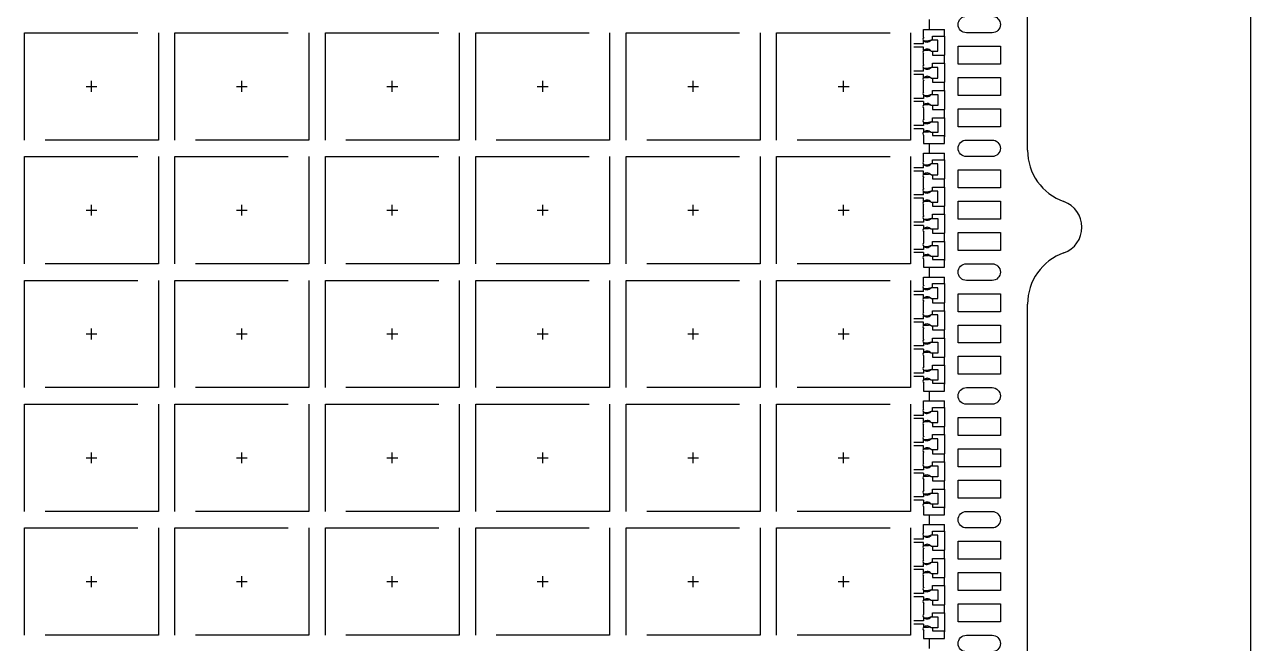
# Model space of a CAD drawing. Header units: millimetres. Extents: x 393.2 to 449.6, y 107.5 to 114.2.
# Drawn here: x 408.11 to 409.462, y 109.645 to 110.327 of the extents above; entities that cross this region are included whole.
import ezdxf

# ---------------------------------------------------------------- set-up
doc = ezdxf.new("R2010")
doc.units = ezdxf.units.MM
doc.header["$LTSCALE"] = 0.5
for name, pattern in [('CENTER', [50.8, 31.75, -6.35, 6.35, -6.35]), ('HIDDEN', [0.375, 0.25, -0.125]), ('PHANTOM', [2.5, 1.25, -0.25, 0.25, -0.25, 0.25, -0.25])]:
    doc.linetypes.add(name, pattern=pattern)
for name, color, linetype in [('1D', 4, 'Continuous'), ('BTM', 7, 'HIDDEN'), ('CEN', 2, 'CENTER'), ('PKG', 1, 'PHANTOM')]:
    doc.layers.add(name, color=color, linetype=linetype)

# ---------------------------------------------------------------- blocks, each defined once
blk = doc.blocks.new('*U100')
at = {"layer": 'CEN', "ltscale": 0.005}
for p, q in [((-0.006, 0), (0.006, 0)), ((0, -0.006), (0, 0.006))]:
    blk.add_line(p, q, dxfattribs=at)
at = {"layer": 'PKG', "color": 1, "linetype": 'HIDDEN'}
blk.add_lwpolyline([(-0.0738, -0.0591), (-0.0738, 0.0591), (0.0738, 0.0591), (0.0738, -0.0591)], close=True, dxfattribs=at)
blk = doc.blocks.new('*U101')
at = {"layer": 'CEN', "color": 0, "linetype": 'ByBlock', "lineweight": -2, "transparency": 16777216}
for p in [(2.3226, 0.9555), (2.4885, 0.9555), (2.6544, 0.9555), (2.8203, 0.9555), (2.9862, 0.9555), (3.1521, 0.9555), (2.3226, 0.819), (2.4885, 0.819), (2.6544, 0.819), (2.8203, 0.819), (2.9862, 0.819), (3.1521, 0.819), (2.3226, 0.6825), (2.4885, 0.6825), (2.6544, 0.6825), (2.8203, 0.6825), (2.9862, 0.6825), (3.1521, 0.6825), (2.3226, 0.546), (2.4885, 0.546), (2.6544, 0.546), (2.8203, 0.546), (2.9862, 0.546), (3.1521, 0.546), (2.3226, 0.4095), (2.4885, 0.4095), (2.6544, 0.4095), (2.8203, 0.4095), (2.9862, 0.4095), (3.1521, 0.4095)]:
    blk.add_blockref('*U100', p, dxfattribs=at)

msp = doc.modelspace()

# ---------------------------------------------------------------- linework, layer by layer
msp.add_line((409.4625, 110.3466), (409.4625, 109.0209))
at = {"ltscale": 0.03}
for p, q in [((409.102, 110.3131), (409.102, 110.3217)), ((409.102, 110.3217), (409.125, 110.3217)), ((409.125, 110.3144), (409.125, 110.3217)), ((409.102, 110.309), (409.1073, 110.309)), ((409.1103, 110.3099), (409.1073, 110.309)), ((409.1118, 110.3099), (409.1103, 110.3099)), ((409.1118, 110.3099), (409.1118, 110.3144)), ((409.1118, 110.3144), (409.125, 110.3144)), ((409.102, 110.2988), (409.1073, 110.2988)), ((409.102, 110.2831), (409.102, 110.2947)), ((409.1103, 110.2979), (409.1073, 110.2988)), ((409.1103, 110.2979), (409.1118, 110.2979)), ((409.1118, 110.2979), (409.1118, 110.2934)), ((409.1118, 110.2934), (409.125, 110.2934)), ((409.125, 110.2844), (409.125, 110.2934)), ((409.102, 110.279), (409.1073, 110.279)), ((409.1103, 110.2799), (409.1073, 110.279)), ((409.1118, 110.2799), (409.1103, 110.2799)), ((409.1118, 110.2799), (409.1118, 110.2844)), ((409.1118, 110.2844), (409.125, 110.2844)), ((409.102, 110.2688), (409.1073, 110.2688)), ((409.102, 110.2531), (409.102, 110.2647)), ((409.1103, 110.2679), (409.1073, 110.2688)), ((409.1103, 110.2679), (409.1118, 110.2679)), ((409.1118, 110.2679), (409.1118, 110.2634)), ((409.1118, 110.2634), (409.125, 110.2634)), ((409.125, 110.2544), (409.125, 110.2634)), ((409.102, 110.249), (409.1073, 110.249)), ((409.1103, 110.2499), (409.1073, 110.249)), ((409.1103, 110.2499), (409.1118, 110.2499)), ((409.1118, 110.2499), (409.1118, 110.2544)), ((409.1118, 110.2544), (409.125, 110.2544)), ((409.102, 110.2388), (409.1073, 110.2388)), ((409.102, 110.2347), (409.102, 110.2231)), ((409.1103, 110.2379), (409.1073, 110.2388)), ((409.1118, 110.2379), (409.1103, 110.2379)), ((409.1118, 110.2379), (409.1118, 110.2334)), ((409.1118, 110.2334), (409.125, 110.2334)), ((409.1118, 110.2199), (409.1118, 110.2244)), ((409.1118, 110.2244), (409.125, 110.2244)), ((409.125, 110.2244), (409.125, 110.2334)), ((409.102, 110.219), (409.1073, 110.219)), ((409.102, 110.219), (409.1073, 110.219)), ((409.102, 110.2088), (409.1073, 110.2088)), ((409.102, 110.2088), (409.1073, 110.2088)), ((409.1103, 110.2199), (409.1073, 110.219)), ((409.1103, 110.2079), (409.1073, 110.2088)), ((409.1103, 110.2199), (409.1118, 110.2199)), ((409.1118, 110.2079), (409.1103, 110.2079)), ((409.1118, 110.2079), (409.1118, 110.2046)), ((409.102, 110.2047), (409.102, 110.196)), ((409.102, 110.196), (409.125, 110.196)), ((409.1118, 110.2046), (409.125, 110.2046)), ((409.125, 110.196), (409.125, 110.2046)), ((409.102, 110.1766), (409.102, 110.1852)), ((409.102, 110.1852), (409.125, 110.1852)), ((409.125, 110.1779), (409.125, 110.1852)), ((409.102, 110.1725), (409.1073, 110.1725)), ((409.1103, 110.1734), (409.1073, 110.1725)), ((409.1118, 110.1734), (409.1103, 110.1734)), ((409.1118, 110.1734), (409.1118, 110.1779)), ((409.1118, 110.1779), (409.125, 110.1779)), ((409.102, 110.1623), (409.1073, 110.1623)), ((409.102, 110.1466), (409.102, 110.1582)), ((409.1103, 110.1614), (409.1073, 110.1623)), ((409.1103, 110.1614), (409.1118, 110.1614)), ((409.1118, 110.1614), (409.1118, 110.1569)), ((409.1118, 110.1569), (409.125, 110.1569)), ((409.125, 110.1479), (409.125, 110.1569)), ((409.102, 110.1425), (409.1073, 110.1425)), ((409.1103, 110.1434), (409.1073, 110.1425)), ((409.1118, 110.1434), (409.1103, 110.1434)), ((409.1118, 110.1434), (409.1118, 110.1479)), ((409.1118, 110.1479), (409.125, 110.1479)), ((409.102, 110.1323), (409.1073, 110.1323)), ((409.102, 110.1166), (409.102, 110.1282)), ((409.1103, 110.1314), (409.1073, 110.1323)), ((409.1103, 110.1314), (409.1118, 110.1314)), ((409.1118, 110.1314), (409.1118, 110.1269)), ((409.1118, 110.1269), (409.125, 110.1269)), ((409.125, 110.1179), (409.125, 110.1269)), ((409.1103, 110.1134), (409.1073, 110.1125)), ((409.1103, 110.1134), (409.1118, 110.1134)), ((409.1118, 110.1134), (409.1118, 110.1179)), ((409.1118, 110.1179), (409.125, 110.1179)), ((409.102, 110.1125), (409.1073, 110.1125)), ((409.102, 110.1023), (409.1073, 110.1023)), ((409.1103, 110.1014), (409.1073, 110.1023)), ((409.1118, 110.1014), (409.1103, 110.1014)), ((409.1118, 110.1014), (409.1118, 110.0969)), ((409.102, 110.0982), (409.102, 110.0866)), ((409.1118, 110.0969), (409.125, 110.0969)), ((409.1118, 110.0834), (409.1118, 110.0879)), ((409.1118, 110.0879), (409.125, 110.0879)), ((409.125, 110.0879), (409.125, 110.0969)), ((409.102, 110.0825), (409.1073, 110.0825)), ((409.102, 110.0825), (409.1073, 110.0825)), ((409.102, 110.0723), (409.1073, 110.0723)), ((409.102, 110.0723), (409.1073, 110.0723)), ((409.1103, 110.0834), (409.1073, 110.0825)), ((409.1103, 110.0714), (409.1073, 110.0723)), ((409.1103, 110.0834), (409.1118, 110.0834)), ((409.102, 110.0682), (409.102, 110.0595)), ((409.102, 110.0595), (409.125, 110.0595)), ((409.1118, 110.0714), (409.1103, 110.0714)), ((409.1118, 110.0714), (409.1118, 110.0681)), ((409.1118, 110.0681), (409.125, 110.0681)), ((409.125, 110.0595), (409.125, 110.0681)), ((409.102, 110.0401), (409.102, 110.0487)), ((409.102, 110.0487), (409.125, 110.0487)), ((409.125, 110.0414), (409.125, 110.0487)), ((409.102, 110.036), (409.1073, 110.036)), ((409.1103, 110.0369), (409.1073, 110.036)), ((409.1118, 110.0369), (409.1103, 110.0369)), ((409.1118, 110.0369), (409.1118, 110.0414)), ((409.1118, 110.0414), (409.125, 110.0414)), ((409.102, 110.0258), (409.1073, 110.0258)), ((409.102, 110.0101), (409.102, 110.0217)), ((409.1103, 110.0249), (409.1073, 110.0258)), ((409.1103, 110.0249), (409.1118, 110.0249)), ((409.1118, 110.0249), (409.1118, 110.0204)), ((409.1118, 110.0204), (409.125, 110.0204)), ((409.125, 110.0114), (409.125, 110.0204)), ((409.102, 110.006), (409.1073, 110.006)), ((409.1103, 110.0069), (409.1073, 110.006)), ((409.1118, 110.0069), (409.1103, 110.0069)), ((409.1118, 110.0069), (409.1118, 110.0114)), ((409.1118, 110.0114), (409.125, 110.0114)), ((409.102, 109.9958), (409.1073, 109.9958)), ((409.102, 109.9801), (409.102, 109.9917)), ((409.1103, 109.9949), (409.1073, 109.9958)), ((409.1103, 109.9949), (409.1118, 109.9949)), ((409.1118, 109.9949), (409.1118, 109.9904)), ((409.1118, 109.9904), (409.125, 109.9904)), ((409.1118, 109.9769), (409.1118, 109.9814)), ((409.1118, 109.9814), (409.125, 109.9814)), ((409.125, 109.9814), (409.125, 109.9904)), ((409.102, 109.976), (409.1073, 109.976)), ((409.102, 109.9658), (409.1073, 109.9658)), ((409.1103, 109.9769), (409.1073, 109.976)), ((409.1103, 109.9649), (409.1073, 109.9658)), ((409.1103, 109.9769), (409.1118, 109.9769)), ((409.1118, 109.9649), (409.1103, 109.9649)), ((409.1118, 109.9649), (409.1118, 109.9604)), ((409.102, 109.9617), (409.102, 109.9501)), ((409.1118, 109.9604), (409.125, 109.9604)), ((409.1118, 109.9469), (409.1118, 109.9514)), ((409.1118, 109.9514), (409.125, 109.9514)), ((409.125, 109.9514), (409.125, 109.9604)), ((409.102, 109.946), (409.1073, 109.946)), ((409.102, 109.946), (409.1073, 109.946)), ((409.1103, 109.9469), (409.1073, 109.946)), ((409.1103, 109.9469), (409.1118, 109.9469)), ((409.102, 109.9358), (409.1073, 109.9358)), ((409.102, 109.9358), (409.1073, 109.9358)), ((409.102, 109.9317), (409.102, 109.923)), ((409.1103, 109.9349), (409.1073, 109.9358)), ((409.1118, 109.9349), (409.1103, 109.9349)), ((409.1118, 109.9349), (409.1118, 109.9316)), ((409.1118, 109.9316), (409.125, 109.9316)), ((409.125, 109.923), (409.125, 109.9316)), ((409.102, 109.923), (409.125, 109.923)), ((409.102, 109.9036), (409.102, 109.9122)), ((409.102, 109.9122), (409.125, 109.9122)), ((409.125, 109.9049), (409.125, 109.9122)), ((409.102, 109.8995), (409.1073, 109.8995)), ((409.1103, 109.9004), (409.1073, 109.8995)), ((409.1118, 109.9004), (409.1103, 109.9004)), ((409.1118, 109.9004), (409.1118, 109.9049)), ((409.1118, 109.9049), (409.125, 109.9049)), ((409.102, 109.8893), (409.1073, 109.8893)), ((409.102, 109.8736), (409.102, 109.8852)), ((409.1103, 109.8884), (409.1073, 109.8893)), ((409.1103, 109.8884), (409.1118, 109.8884)), ((409.1118, 109.8884), (409.1118, 109.8839)), ((409.1118, 109.8839), (409.125, 109.8839)), ((409.125, 109.8749), (409.125, 109.8839)), ((409.102, 109.8695), (409.1073, 109.8695)), ((409.1103, 109.8704), (409.1073, 109.8695)), ((409.1118, 109.8704), (409.1103, 109.8704)), ((409.1118, 109.8704), (409.1118, 109.8749)), ((409.1118, 109.8749), (409.125, 109.8749)), ((409.102, 109.8593), (409.1073, 109.8593)), ((409.1103, 109.8584), (409.1073, 109.8593)), ((409.1103, 109.8584), (409.1118, 109.8584)), ((409.1118, 109.8584), (409.1118, 109.8539)), ((409.102, 109.8436), (409.102, 109.8552)), ((409.1118, 109.8539), (409.125, 109.8539)), ((409.1118, 109.8404), (409.1118, 109.8449)), ((409.1118, 109.8449), (409.125, 109.8449)), ((409.125, 109.8449), (409.125, 109.8539)), ((409.102, 109.8395), (409.1073, 109.8395)), ((409.102, 109.8293), (409.1073, 109.8293)), ((409.1103, 109.8404), (409.1073, 109.8395)), ((409.1103, 109.8284), (409.1073, 109.8293)), ((409.1103, 109.8404), (409.1118, 109.8404)), ((409.102, 109.8252), (409.102, 109.8136)), ((409.1118, 109.8284), (409.1103, 109.8284)), ((409.1118, 109.8284), (409.1118, 109.8239)), ((409.1118, 109.8239), (409.125, 109.8239)), ((409.125, 109.8149), (409.125, 109.8239)), ((409.102, 109.8095), (409.1073, 109.8095)), ((409.102, 109.8095), (409.1073, 109.8095)), ((409.1103, 109.8104), (409.1073, 109.8095)), ((409.1103, 109.8104), (409.1118, 109.8104)), ((409.1118, 109.8104), (409.1118, 109.8149)), ((409.1118, 109.8149), (409.125, 109.8149)), ((409.102, 109.7993), (409.1073, 109.7993)), ((409.102, 109.7993), (409.1073, 109.7993)), ((409.102, 109.7952), (409.102, 109.7865)), ((409.1103, 109.7984), (409.1073, 109.7993)), ((409.1118, 109.7984), (409.1103, 109.7984)), ((409.1118, 109.7984), (409.1118, 109.7951)), ((409.1118, 109.7951), (409.125, 109.7951)), ((409.125, 109.7865), (409.125, 109.7951)), ((409.102, 109.7865), (409.125, 109.7865)), ((409.102, 109.7671), (409.102, 109.7757)), ((409.102, 109.7757), (409.125, 109.7757)), ((409.125, 109.7684), (409.125, 109.7757)), ((409.102, 109.763), (409.1073, 109.763)), ((409.1103, 109.7639), (409.1073, 109.763)), ((409.1118, 109.7639), (409.1103, 109.7639)), ((409.1118, 109.7639), (409.1118, 109.7684)), ((409.1118, 109.7684), (409.125, 109.7684)), ((409.102, 109.7528), (409.1073, 109.7528)), ((409.102, 109.7371), (409.102, 109.7487)), ((409.1103, 109.7519), (409.1073, 109.7528)), ((409.1103, 109.7519), (409.1118, 109.7519)), ((409.1118, 109.7519), (409.1118, 109.7474)), ((409.1118, 109.7474), (409.125, 109.7474)), ((409.1118, 109.7339), (409.1118, 109.7384)), ((409.1118, 109.7384), (409.125, 109.7384)), ((409.125, 109.7384), (409.125, 109.7474)), ((409.102, 109.733), (409.1073, 109.733)), ((409.102, 109.7228), (409.1073, 109.7228)), ((409.1103, 109.7339), (409.1073, 109.733)), ((409.1103, 109.7219), (409.1073, 109.7228)), ((409.1118, 109.7339), (409.1103, 109.7339)), ((409.1103, 109.7219), (409.1118, 109.7219)), ((409.1118, 109.7219), (409.1118, 109.7174)), ((409.102, 109.7071), (409.102, 109.7187)), ((409.1118, 109.7174), (409.125, 109.7174)), ((409.1118, 109.7039), (409.1118, 109.7084)), ((409.1118, 109.7084), (409.125, 109.7084)), ((409.125, 109.7084), (409.125, 109.7174)), ((409.102, 109.703), (409.1073, 109.703)), ((409.1103, 109.7039), (409.1073, 109.703)), ((409.1103, 109.7039), (409.1118, 109.7039)), ((409.102, 109.6928), (409.1073, 109.6928)), ((409.102, 109.6887), (409.102, 109.6771)), ((409.1103, 109.6919), (409.1073, 109.6928)), ((409.1118, 109.6919), (409.1103, 109.6919)), ((409.1118, 109.6919), (409.1118, 109.6874)), ((409.1118, 109.6874), (409.125, 109.6874)), ((409.125, 109.6784), (409.125, 109.6874)), ((409.102, 109.673), (409.1073, 109.673)), ((409.102, 109.673), (409.1073, 109.673)), ((409.1103, 109.6739), (409.1073, 109.673)), ((409.1103, 109.6739), (409.1118, 109.6739)), ((409.1118, 109.6739), (409.1118, 109.6784)), ((409.1118, 109.6784), (409.125, 109.6784)), ((409.102, 109.6628), (409.1073, 109.6628)), ((409.102, 109.6628), (409.1073, 109.6628)), ((409.102, 109.6587), (409.102, 109.65)), ((409.1103, 109.6619), (409.1073, 109.6628)), ((409.1118, 109.6619), (409.1103, 109.6619)), ((409.1118, 109.6619), (409.1118, 109.6586)), ((409.1118, 109.6586), (409.125, 109.6586)), ((409.125, 109.65), (409.125, 109.6586)), ((409.102, 109.65), (409.125, 109.65))]:
    msp.add_line(p, q, dxfattribs=at)
for points in [[(409.1491, 110.3363), (409.1775, 110.3363, -0.414214), (409.1866, 110.3271), (409.1866, 110.3271, -0.414214), (409.1775, 110.318), (409.1491, 110.318, -0.414214), (409.14, 110.3271), (409.14, 110.3271, -0.414214)], [(409.1491, 110.1998), (409.1775, 110.1998, -0.414214), (409.1866, 110.1906), (409.1866, 110.1906, -0.414214), (409.1775, 110.1815), (409.1491, 110.1815, -0.414214), (409.14, 110.1906), (409.14, 110.1906, -0.414214)], [(409.1491, 110.0633), (409.1775, 110.0633, -0.414214), (409.1866, 110.0541), (409.1866, 110.0541, -0.414214), (409.1775, 110.045), (409.1491, 110.045, -0.414214), (409.14, 110.0541), (409.14, 110.0541, -0.414214)], [(409.1491, 109.9268), (409.1775, 109.9268, -0.414214), (409.1866, 109.9176), (409.1866, 109.9176, -0.414214), (409.1775, 109.9085), (409.1491, 109.9085, -0.414214), (409.14, 109.9176), (409.14, 109.9176, -0.414214)], [(409.1491, 109.7903), (409.1775, 109.7903, -0.414214), (409.1866, 109.7811), (409.1866, 109.7811, -0.414214), (409.1775, 109.772), (409.1491, 109.772, -0.414214), (409.14, 109.7811), (409.14, 109.7811, -0.414214)], [(409.1491, 109.6538), (409.1775, 109.6538, -0.414214), (409.1866, 109.6446), (409.1866, 109.6446, -0.414214), (409.1775, 109.6355), (409.1491, 109.6355, -0.414214), (409.14, 109.6446), (409.14, 109.6446, -0.414214)]]:
    msp.add_lwpolyline(points, format="xyb", close=True, dxfattribs=at)
for points in [[(409.14, 110.3033), (409.1866, 110.3033), (409.1866, 110.2835), (409.14, 110.2835)], [(409.14, 110.2688), (409.1866, 110.2688), (409.1866, 110.249), (409.14, 110.249)], [(409.14, 110.2343), (409.1866, 110.2343), (409.1866, 110.2145), (409.14, 110.2145)], [(409.14, 110.1668), (409.1866, 110.1668), (409.1866, 110.147), (409.14, 110.147)], [(409.14, 110.1323), (409.1866, 110.1323), (409.1866, 110.1125), (409.14, 110.1125)], [(409.14, 110.0978), (409.1866, 110.0978), (409.1866, 110.078), (409.14, 110.078)], [(409.14, 110.0303), (409.1866, 110.0303), (409.1866, 110.0105), (409.14, 110.0105)], [(409.14, 109.9958), (409.1866, 109.9958), (409.1866, 109.976), (409.14, 109.976)], [(409.14, 109.9613), (409.1866, 109.9613), (409.1866, 109.9415), (409.14, 109.9415)], [(409.14, 109.8938), (409.1866, 109.8938), (409.1866, 109.874), (409.14, 109.874)], [(409.14, 109.8593), (409.1866, 109.8593), (409.1866, 109.8395), (409.14, 109.8395)], [(409.14, 109.8248), (409.1866, 109.8248), (409.1866, 109.805), (409.14, 109.805)], [(409.14, 109.7573), (409.1866, 109.7573), (409.1866, 109.7375), (409.14, 109.7375)], [(409.14, 109.7228), (409.1866, 109.7228), (409.1866, 109.703), (409.14, 109.703)], [(409.14, 109.6883), (409.1866, 109.6883), (409.1866, 109.6685), (409.14, 109.6685)]]:
    msp.add_lwpolyline(points, close=True, dxfattribs=at)
for centre, radius, start, end in [((409.1039, 110.311), 0.00275, 132.2759, 227.7241), ((409.1062, 110.3155), 0.00775, 237.5482, 266.9625), ((409.1058, 110.3136), 0.00582, 269.7529, 320.2809), ((409.1039, 110.2968), 0.00275, 132.2759, 227.7241), ((409.1062, 110.2922), 0.00775, 93.0375, 122.4518), ((409.1058, 110.2942), 0.00582, 39.7191, 90.2471), ((409.1039, 110.281), 0.00275, 132.2759, 227.7241), ((409.1062, 110.2855), 0.00775, 237.5482, 266.9625), ((409.1058, 110.2836), 0.00582, 269.7529, 320.2809), ((409.1039, 110.2668), 0.00275, 132.2759, 227.7241), ((409.1062, 110.2622), 0.00775, 93.0375, 122.4518), ((409.1058, 110.2642), 0.00582, 39.7191, 90.2471), ((409.1039, 110.251), 0.00275, 132.2759, 227.7241), ((409.1062, 110.2555), 0.00775, 237.5482, 266.9625), ((409.1058, 110.2536), 0.00582, 269.7529, 320.2809), ((409.1039, 110.2368), 0.00275, 132.2759, 227.7241), ((409.1062, 110.2322), 0.00775, 93.0375, 122.4518), ((409.1058, 110.2342), 0.00582, 39.7191, 90.2471), ((409.1039, 110.221), 0.00275, 132.2759, 227.7241), ((409.1039, 110.2068), 0.00275, 132.2759, 227.7241), ((409.1062, 110.2255), 0.00775, 237.5482, 266.9625), ((409.1062, 110.2022), 0.00775, 93.0375, 122.4518), ((409.1058, 110.2236), 0.00582, 269.7529, 320.2809), ((409.1058, 110.2042), 0.00582, 39.7191, 90.2471), ((409.1039, 110.1745), 0.00275, 132.2759, 227.7241), ((409.1062, 110.179), 0.00775, 237.5482, 266.9625), ((409.1058, 110.1771), 0.00582, 269.7529, 320.2809), ((409.1039, 110.1603), 0.00275, 132.2759, 227.7241), ((409.1062, 110.1557), 0.00775, 93.0375, 122.4518), ((409.1058, 110.1577), 0.00582, 39.7191, 90.2471), ((409.1039, 110.1445), 0.00275, 132.2759, 227.7241), ((409.1062, 110.149), 0.00775, 237.5482, 266.9625), ((409.1058, 110.1471), 0.00582, 269.7529, 320.2809), ((409.1039, 110.1303), 0.00275, 132.2759, 227.7241), ((409.1062, 110.1257), 0.00775, 93.0375, 122.4518), ((409.1058, 110.1277), 0.00582, 39.7191, 90.2471), ((409.1039, 110.1145), 0.00275, 132.2759, 227.7241), ((409.1058, 110.1171), 0.00582, 269.7529, 320.2809), ((409.1039, 110.1003), 0.00275, 132.2759, 227.7241), ((409.1062, 110.119), 0.00775, 237.5482, 266.9625), ((409.1062, 110.0957), 0.00775, 93.0375, 122.4518), ((409.1058, 110.0977), 0.00582, 39.7191, 90.2471), ((409.1039, 110.0845), 0.00275, 132.2759, 227.7241), ((409.1039, 110.0703), 0.00275, 132.2759, 227.7241), ((409.1062, 110.089), 0.00775, 237.5482, 266.9625), ((409.1062, 110.0657), 0.00775, 93.0375, 122.4518), ((409.1058, 110.0871), 0.00582, 269.7529, 320.2809), ((409.1058, 110.0677), 0.00582, 39.7191, 90.2471), ((409.1039, 110.038), 0.00275, 132.2759, 227.7241), ((409.1062, 110.0425), 0.00775, 237.5482, 266.9625), ((409.1058, 110.0406), 0.00582, 269.7529, 320.2809), ((409.1039, 110.0238), 0.00275, 132.2759, 227.7241), ((409.1062, 110.0192), 0.00775, 93.0375, 122.4518), ((409.1058, 110.0212), 0.00582, 39.7191, 90.2471), ((409.1039, 110.008), 0.00275, 132.2759, 227.7241), ((409.1062, 110.0125), 0.00775, 237.5482, 266.9625), ((409.1058, 110.0106), 0.00582, 269.7529, 320.2809), ((409.1039, 109.9938), 0.00275, 132.2759, 227.7241), ((409.1062, 109.9892), 0.00775, 93.0375, 122.4518), ((409.1058, 109.9912), 0.00582, 39.7191, 90.2471), ((409.1039, 109.978), 0.00275, 132.2759, 227.7241), ((409.1039, 109.9638), 0.00275, 132.2759, 227.7241), ((409.1062, 109.9825), 0.00775, 237.5482, 266.9625), ((409.1062, 109.9592), 0.00775, 93.0375, 122.4518), ((409.1058, 109.9806), 0.00582, 269.7529, 320.2809), ((409.1058, 109.9612), 0.00582, 39.7191, 90.2471), ((409.1039, 109.948), 0.00275, 132.2759, 227.7241), ((409.1062, 109.9525), 0.00775, 237.5482, 266.9625), ((409.1062, 109.9292), 0.00775, 93.0375, 122.4518), ((409.1058, 109.9506), 0.00582, 269.7529, 320.2809), ((409.1058, 109.9312), 0.00582, 39.7191, 90.2471), ((409.1039, 109.9338), 0.00275, 132.2759, 227.7241), ((409.1039, 109.9015), 0.00275, 132.2759, 227.7241), ((409.1062, 109.906), 0.00775, 237.5482, 266.9625), ((409.1058, 109.9041), 0.00582, 269.7529, 320.2809), ((409.1039, 109.8873), 0.00275, 132.2759, 227.7241), ((409.1062, 109.8827), 0.00775, 93.0375, 122.4518), ((409.1058, 109.8847), 0.00582, 39.7191, 90.2471), ((409.1039, 109.8715), 0.00275, 132.2759, 227.7241), ((409.1062, 109.876), 0.00775, 237.5482, 266.9625), ((409.1058, 109.8741), 0.00582, 269.7529, 320.2809), ((409.1039, 109.8573), 0.00275, 132.2759, 227.7241), ((409.1062, 109.8527), 0.00775, 93.0375, 122.4518), ((409.1058, 109.8547), 0.00582, 39.7191, 90.2471), ((409.1039, 109.8415), 0.00275, 132.2759, 227.7241), ((409.1039, 109.8273), 0.00275, 132.2759, 227.7241), ((409.1062, 109.846), 0.00775, 237.5482, 266.9625), ((409.1062, 109.8227), 0.00775, 93.0375, 122.4518), ((409.1058, 109.8441), 0.00582, 269.7529, 320.2809), ((409.1058, 109.8247), 0.00582, 39.7191, 90.2471), ((409.1039, 109.8115), 0.00275, 132.2759, 227.7241), ((409.1062, 109.816), 0.00775, 237.5482, 266.9625), ((409.1058, 109.8141), 0.00582, 269.7529, 320.2809), ((409.1039, 109.7973), 0.00275, 132.2759, 227.7241), ((409.1062, 109.7927), 0.00775, 93.0375, 122.4518), ((409.1058, 109.7947), 0.00582, 39.7191, 90.2471), ((409.1039, 109.765), 0.00275, 132.2759, 227.7241), ((409.1062, 109.7695), 0.00775, 237.5482, 266.9625), ((409.1058, 109.7676), 0.00582, 269.7529, 320.2809), ((409.1039, 109.7508), 0.00275, 132.2759, 227.7241), ((409.1062, 109.7462), 0.00775, 93.0375, 122.4518), ((409.1058, 109.7482), 0.00582, 39.7191, 90.2471), ((409.1039, 109.735), 0.00275, 132.2759, 227.7241), ((409.1039, 109.7208), 0.00275, 132.2759, 227.7241), ((409.1062, 109.7395), 0.00775, 237.5482, 266.9625), ((409.1062, 109.7162), 0.00775, 93.0375, 122.4518), ((409.1058, 109.7376), 0.00582, 269.7529, 320.2809), ((409.1058, 109.7182), 0.00582, 39.7191, 90.2471), ((409.1039, 109.705), 0.00275, 132.2759, 227.7241), ((409.1062, 109.7095), 0.00775, 237.5482, 266.9625), ((409.1062, 109.6862), 0.00775, 93.0375, 122.4518), ((409.1058, 109.7076), 0.00582, 269.7529, 320.2809), ((409.1058, 109.6882), 0.00582, 39.7191, 90.2471), ((409.1039, 109.6908), 0.00275, 132.2759, 227.7241), ((409.1039, 109.675), 0.00275, 132.2759, 227.7241), ((409.1062, 109.6795), 0.00775, 237.5482, 266.9625), ((409.1058, 109.6776), 0.00582, 269.7529, 320.2809), ((409.1039, 109.6608), 0.00275, 132.2759, 227.7241), ((409.1062, 109.6562), 0.00775, 93.0375, 122.4518), ((409.1058, 109.6582), 0.00582, 39.7191, 90.2471)]:
    msp.add_arc(centre, radius, start, end, dxfattribs=at)
at = {"layer": '1D', "linetype": 'CENTER'}
for p, q in [((409.2166, 110.1885), (409.2166, 110.9248)), ((409.2166, 109.2825), (409.2166, 110.0188))]:
    msp.add_line(p, q, dxfattribs=at)
at = {"layer": '1D', "color": 4}
for centre, radius, start, end in [((409.2766, 110.1885), 0.06, 180, 250.5288), ((409.2466, 110.1036), 0.03, 289.4712, 70.5288), ((409.2766, 110.0188), 0.06, 109.4712, 180)]:
    msp.add_arc(centre, radius, start, end, dxfattribs=at)
at = {"layer": 'BTM', "ltscale": 0.03}
for p, q in [((409.1086, 110.3217), (409.1086, 110.3325)), ((409.102, 110.3057), (409.0912, 110.3057)), ((409.102, 110.3021), (409.0912, 110.3021)), ((409.102, 110.3057), (409.102, 110.309)), ((409.102, 110.2988), (409.102, 110.3021)), ((409.125, 110.3144), (409.125, 110.2934)), ((409.102, 110.2757), (409.0912, 110.2757)), ((409.102, 110.2757), (409.102, 110.279)), ((409.125, 110.2844), (409.125, 110.2634)), ((409.102, 110.2721), (409.0912, 110.2721)), ((409.102, 110.2688), (409.102, 110.2721)), ((409.102, 110.249), (409.102, 110.2457)), ((409.125, 110.2544), (409.125, 110.2334)), ((409.102, 110.2457), (409.0912, 110.2457)), ((409.102, 110.2421), (409.0912, 110.2421)), ((409.102, 110.2421), (409.102, 110.2388)), ((409.125, 110.2244), (409.125, 110.2034)), ((409.102, 110.2157), (409.0912, 110.2157)), ((409.102, 110.2121), (409.0912, 110.2121)), ((409.102, 110.219), (409.102, 110.2157)), ((409.102, 110.2121), (409.102, 110.2088)), ((409.1086, 110.1852), (409.1086, 110.196)), ((409.102, 110.1692), (409.0912, 110.1692)), ((409.102, 110.1692), (409.102, 110.1725)), ((409.125, 110.1779), (409.125, 110.1569)), ((409.102, 110.1656), (409.0912, 110.1656)), ((409.102, 110.1623), (409.102, 110.1656)), ((409.102, 110.1392), (409.102, 110.1425)), ((409.125, 110.1479), (409.125, 110.1269)), ((409.102, 110.1392), (409.0912, 110.1392)), ((409.102, 110.1356), (409.0912, 110.1356)), ((409.102, 110.1323), (409.102, 110.1356)), ((409.125, 110.1179), (409.125, 110.0969)), ((409.102, 110.1092), (409.0912, 110.1092)), ((409.102, 110.1056), (409.0912, 110.1056)), ((409.102, 110.1125), (409.102, 110.1092)), ((409.102, 110.1056), (409.102, 110.1023)), ((409.125, 110.0879), (409.125, 110.0669)), ((409.102, 110.0792), (409.0912, 110.0792)), ((409.102, 110.0756), (409.0912, 110.0756)), ((409.102, 110.0825), (409.102, 110.0792)), ((409.102, 110.0756), (409.102, 110.0723)), ((409.1086, 110.0487), (409.1086, 110.0595)), ((409.102, 110.0327), (409.0912, 110.0327)), ((409.102, 110.0327), (409.102, 110.036)), ((409.125, 110.0414), (409.125, 110.0204)), ((409.102, 110.0291), (409.0912, 110.0291)), ((409.102, 110.0258), (409.102, 110.0291)), ((409.102, 110.0027), (409.102, 110.006)), ((409.125, 110.0114), (409.125, 109.9904)), ((409.102, 110.0027), (409.0912, 110.0027)), ((409.102, 109.9991), (409.0912, 109.9991)), ((409.102, 109.9958), (409.102, 109.9991)), ((409.125, 109.9814), (409.125, 109.9604)), ((409.102, 109.9727), (409.0912, 109.9727)), ((409.102, 109.9691), (409.0912, 109.9691)), ((409.102, 109.976), (409.102, 109.9727)), ((409.102, 109.9691), (409.102, 109.9658)), ((409.125, 109.9514), (409.125, 109.9304)), ((409.102, 109.9427), (409.0912, 109.9427)), ((409.102, 109.9391), (409.0912, 109.9391)), ((409.102, 109.946), (409.102, 109.9427)), ((409.102, 109.9391), (409.102, 109.9358)), ((409.1086, 109.9122), (409.1086, 109.923)), ((409.102, 109.8962), (409.102, 109.8995)), ((409.125, 109.9049), (409.125, 109.8839)), ((409.102, 109.8962), (409.0912, 109.8962)), ((409.102, 109.8926), (409.0912, 109.8926)), ((409.102, 109.8893), (409.102, 109.8926)), ((409.102, 109.8662), (409.102, 109.8695)), ((409.125, 109.8749), (409.125, 109.8539)), ((409.102, 109.8662), (409.0912, 109.8662)), ((409.102, 109.8626), (409.0912, 109.8626)), ((409.102, 109.8593), (409.102, 109.8626)), ((409.125, 109.8449), (409.125, 109.8239)), ((409.102, 109.8362), (409.0912, 109.8362)), ((409.102, 109.8326), (409.0912, 109.8326)), ((409.102, 109.8395), (409.102, 109.8362)), ((409.102, 109.8326), (409.102, 109.8293)), ((409.102, 109.8062), (409.0912, 109.8062)), ((409.102, 109.8026), (409.0912, 109.8026)), ((409.102, 109.8095), (409.102, 109.8062)), ((409.102, 109.8026), (409.102, 109.7993)), ((409.125, 109.8149), (409.125, 109.7939)), ((409.1086, 109.7757), (409.1086, 109.7865)), ((409.102, 109.7597), (409.102, 109.763)), ((409.125, 109.7684), (409.125, 109.7474)), ((409.102, 109.7597), (409.0912, 109.7597)), ((409.102, 109.7561), (409.0912, 109.7561)), ((409.102, 109.7528), (409.102, 109.7561)), ((409.125, 109.7384), (409.125, 109.7174)), ((409.102, 109.7297), (409.0912, 109.7297)), ((409.102, 109.7261), (409.0912, 109.7261)), ((409.102, 109.7297), (409.102, 109.733)), ((409.102, 109.7228), (409.102, 109.7261)), ((409.125, 109.7084), (409.125, 109.6874)), ((409.102, 109.6997), (409.0912, 109.6997)), ((409.102, 109.6961), (409.0912, 109.6961)), ((409.102, 109.703), (409.102, 109.6997)), ((409.102, 109.6961), (409.102, 109.6928)), ((409.102, 109.6697), (409.0912, 109.6697)), ((409.102, 109.673), (409.102, 109.6697)), ((409.125, 109.6784), (409.125, 109.6574)), ((409.102, 109.6661), (409.0912, 109.6661)), ((409.102, 109.6661), (409.102, 109.6628)), ((409.1086, 109.6392), (409.1086, 109.65))]:
    msp.add_line(p, q, dxfattribs=at)
for points in [[(409.1118, 110.2979), (409.1178, 110.2979), (409.1178, 110.3099), (409.1118, 110.3099)], [(409.1118, 110.2679), (409.1178, 110.2679), (409.1178, 110.2799), (409.1118, 110.2799)], [(409.1118, 110.2499), (409.1178, 110.2499), (409.1178, 110.2379), (409.1118, 110.2379)], [(409.1118, 110.2199), (409.1178, 110.2199), (409.1178, 110.2079), (409.1118, 110.2079), (409.1118, 110.2079)], [(409.1118, 110.1614), (409.1178, 110.1614), (409.1178, 110.1734), (409.1118, 110.1734)], [(409.1118, 110.1314), (409.1178, 110.1314), (409.1178, 110.1434), (409.1118, 110.1434)], [(409.1118, 110.1134), (409.1178, 110.1134), (409.1178, 110.1014), (409.1118, 110.1014)], [(409.1118, 110.0834), (409.1178, 110.0834), (409.1178, 110.0714), (409.1118, 110.0714), (409.1118, 110.0714)], [(409.1118, 110.0249), (409.1178, 110.0249), (409.1178, 110.0369), (409.1118, 110.0369)], [(409.1118, 109.9949), (409.1178, 109.9949), (409.1178, 110.0069), (409.1118, 110.0069)], [(409.1118, 109.9769), (409.1178, 109.9769), (409.1178, 109.9649), (409.1118, 109.9649)], [(409.1118, 109.9469), (409.1178, 109.9469), (409.1178, 109.9349), (409.1118, 109.9349), (409.1118, 109.9349)], [(409.1118, 109.8884), (409.1178, 109.8884), (409.1178, 109.9004), (409.1118, 109.9004)], [(409.1118, 109.8584), (409.1178, 109.8584), (409.1178, 109.8704), (409.1118, 109.8704)], [(409.1118, 109.8404), (409.1178, 109.8404), (409.1178, 109.8284), (409.1118, 109.8284)], [(409.1118, 109.8104), (409.1178, 109.8104), (409.1178, 109.7984), (409.1118, 109.7984), (409.1118, 109.7984)], [(409.1118, 109.7519), (409.1178, 109.7519), (409.1178, 109.7639), (409.1118, 109.7639)], [(409.1118, 109.7219), (409.1178, 109.7219), (409.1178, 109.7339), (409.1118, 109.7339)], [(409.1118, 109.7039), (409.1178, 109.7039), (409.1178, 109.6919), (409.1118, 109.6919)], [(409.1118, 109.6739), (409.1178, 109.6739), (409.1178, 109.6619), (409.1118, 109.6619), (409.1118, 109.6619)]]:
    msp.add_lwpolyline(points, dxfattribs=at)

# ---------------------------------------------------------------- block references
at = {"layer": 'CEN'}
msp.add_blockref('*U101', (405.8616, 109.3034), dxfattribs=at)

doc.saveas('drawing.dxf')
